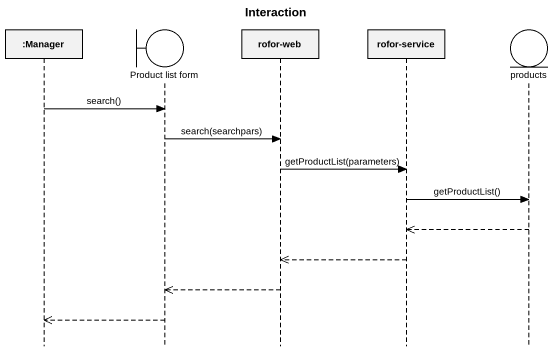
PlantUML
@startuml
title Interaction
hide footbox
participant ":Manager" as Manager
boundary "Product list form" as Product_list_form
participant "rofor-web" as rofor_web
participant "rofor-service" as rofor_service
entity products

Manager -> Product_list_form : search()
Product_list_form -> rofor_web : search(searchpars)
rofor_web -> rofor_service : getProductList(parameters)
rofor_service -> products : getProductList()
products -->> rofor_service
rofor_service -->> rofor_web
rofor_web -->> Product_list_form
Product_list_form -->> Manager
@enduml
